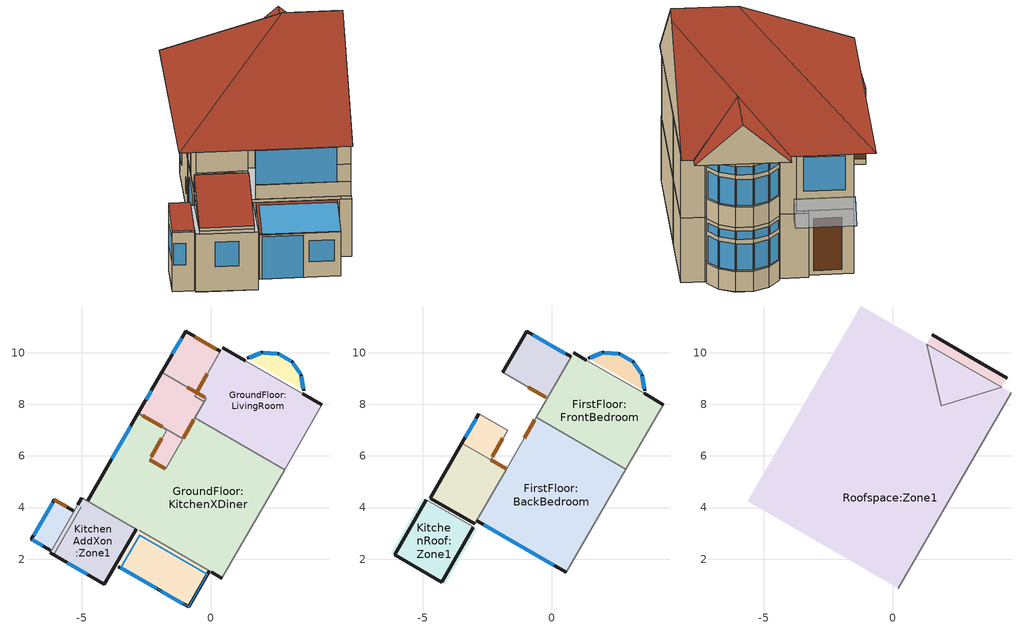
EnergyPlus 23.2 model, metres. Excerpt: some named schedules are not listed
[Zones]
KitchenAddXon:Zone1
 floor ground (IECC-1998 Ground floor Medium weight): -6.22,2.24 -4.99,4.37 -2.89,3.16 -4.12,1.03 z0
 wall outside (IECC-1998 Wall Medium weight): -6.22,2.24 -4.12,1.03 / -4.99,4.37 -5.14,4.11 z0:2.5; -4.12,1.03,0 -3.74,1.69,0 -3.74,1.69,1.91 -4.12,1.03,1.64; -4.12,1.03,1.64 -2.89,3.16,2.5 -4.12,1.03,2.5
 wall to Conservatory:Conservatory (IECC-1998 Semi-exposed wall Medium weight): -3.74,1.69,0 -2.89,3.16,0 -2.89,3.16,2.5 -3.74,1.69,1.91
 wall to GroundFloor:KitchenXDiner (Lightweight 2 x 25mm gypsum plasterboard with 100mm cavity): -2.89,3.16 -4.99,4.37 z0:2.5
 wall to WashingRoom:Zone1 (Lightweight 2 x 25mm gypsum plasterboard with 100mm cavity): -5.14,4.11 -6.22,2.24 z0:2.5
 window (IECC-1998 Glazing - 1001): -5.56,1.87 -4.78,1.41 z1.07:2.13
Conservatory:Conservatory
 floor ground (IECC-1998 Ground floor Medium weight): -3.57,1.71 -2.77,3.09 -0.06,1.53 -0.86,0.15 z0
 wall outside (Painted Wooden window frame): -3.57,1.71 -0.86,0.15 z0:1.91; -3.57,1.71 -0.86,0.15 z1.91:1.95; -0.86,0.15,0 -0.06,1.53,0 -0.06,1.53,2.5 -0.86,0.15,1.95
 wall to GroundFloor:KitchenXDiner (IECC-1998 Semi-exposed wall Medium weight_Rev): 0.04,1.5 -2.76,3.11 z0:2.5
 window (Perfectly Clear - 1003): -3.48,1.66 -2.11,0.87 z0:1.84
 window (IECC-1998 Glazing - 1001): -1.92,0.76 -1.08,0.27 z0.67:1.58
 roof outside (Painted Wooden window frame): -3.57,1.71,1.95 -0.86,0.15,1.95 -0.06,1.53,2.5 -2.77,3.09,2.5
 skylight (IECC-1998 Roof - 1002): -3.48,1.67,1.95 -0.86,0.15,1.95 -0.13,1.41,2.45 -2.75,2.92,2.45
GroundFloor:KitchenXDiner
 floor ground (IECC-1998 Ground floor Medium weight): -4.76,4.27 -2.8,7.66 -1.08,6.67 -3.04,3.27 z0; -3.04,3.27 -0.61,7.48 2.87,5.47 0.44,1.26 z0
 wall outside (IECC-1998 Wall Medium weight): 0.04,1.5 0.44,1.26 / -2.8,7.66 -4.76,4.27 z0:2.5
 wall to GroundFloor:Hall (Lightweight 2 x 25mm gypsum plasterboard with 100mm cavity): -0.61,7.48 -1.08,6.67 -2.8,7.66 z0:2.5
 wall adiabatic (Lightweight 2 x 25mm gypsum plasterboard with 100mm cavity): 0.44,1.26 2.87,5.47 z0:2.5
 wall to GroundFloor:LivingRoom (Lightweight 2 x 25mm gypsum plasterboard with 100mm cavity_Rev): 2.87,5.47 -0.61,7.48 z0:2.5
 window (IECC-1998 Glazing - 1001): -3.09,7.15 -3.83,5.88 z0.91:1.99
 door inside (Wooden door_Rev): -1.88,7.13 -2.62,7.56 z0:2
WashingRoom:Zone1
 floor ground (IECC-1998 Ground floor Medium weight): -6.94,2.78 -6.06,4.31 -5.32,3.88 -6.2,2.35 z0
 wall outside (IECC-1998 Wall Medium weight): -5.32,3.88 -6.06,4.31 z0:2.94; -6.94,2.78 -6.2,2.35 z0:2.57; -6.06,4.31,0 -6.94,2.78,0 -6.94,2.78,2.62 -6.06,4.31,2.94
 wall to KitchenRoof:Zone1 (IECC-1998 Semi-exposed wall Medium weight): -6.08,2.17,2.5 -5,4.04,2.5 -5,4.04,3 -6.08,2.17,2.6
 window (IECC-1998 Glazing - 1001): -6.12,4.19 -6.86,2.92 z1.2:2.12; -6.9,2.76 -6.49,2.52 z1.14:2.08
 door (Wooden door): -5.58,4.03 -6.05,4.3 z0.21:2.43
 roof outside (IECC-1998 Pitched roof Medium weight): -6.94,2.78,2.62 -6.2,2.35,2.62 -5.32,3.88,2.94 -6.06,4.31,2.94
GroundFloor:Hall
 floor ground (IECC-1998 Ground floor Medium weight): -1.97,9.09 -0.97,10.83 0.38,10.05 -0.62,8.32 z0; -2.8,7.66 -1.97,9.09 -0.25,8.1 -1.08,6.67 z0
 floor to GroundFloor:Hall (100mm concrete slab_Reversed_Rev): -1.08,6.67 -1.45,6.89 -0.62,8.32 -0.25,8.1 z2.5; -1.45,6.89 -2.03,7.22 -1.13,8.79 -0.54,8.45 z2.5
 floor to GroundFloor:KitchenXDiner (100mm concrete slab): -2.36,5.86 -1.7,7 -1.09,6.64 -1.75,5.5 z2.5; -2.81,7.64 -2.8,7.66 -1.08,6.67 -1.09,6.64 z2.5
 floor to GroundFloor:LivingRoom (100mm concrete slab): -0.62,8.32 -0.54,8.45 -0.17,8.24 -0.25,8.1 z2.5
 wall outside (IECC-1998 Wall Medium weight): 0.38,10.05 -0.97,10.83 -2.8,7.66 z0:2.5; -1.89,9.23 -2.81,7.64 z2.5:5
 wall to FirstFloor:SmallFrontBedroom (Lightweight 2 x 25mm gypsum plasterboard with 100mm cavity_Rev): -0.17,8.24 -1.89,9.23 z2.5:5
 wall to FirstFloor:Toilet (Lightweight 2 x 25mm gypsum plasterboard with 100mm cavity_Rev): -2.81,7.64 -1.7,7 -2.36,5.86 z2.5:5
 wall to FirstFloor:Bathroom (Lightweight 2 x 25mm gypsum plasterboard with 100mm cavity_Rev): -2.36,5.86 -1.75,5.5 z2.5:5
 wall to FirstFloor:FrontBedroom (Lightweight 2 x 25mm gypsum plasterboard with 100mm cavity_Rev): -0.59,7.5 -0.17,8.24 z2.5:5
 wall to FirstFloor:BackBedroom (Lightweight 2 x 25mm gypsum plasterboard with 100mm cavity_Rev): -1.75,5.5 -0.59,7.5 z2.5:5
 wall to GroundFloor:LivingRoom (Lightweight 2 x 25mm gypsum plasterboard with 100mm cavity_Rev): -0.61,7.48 -0.25,8.1 -0.62,8.32 0.38,10.05 z0:2.5
 window (IECC-1998 Glazing - 1001): -1.13,10.56 -1.48,9.95 z0.86:2; -2.3,8.53 -2.5,8.18 z0.67:1.21
 door inside (Wooden door_Rev): -0.22,8.27 -0.91,8.66 z2.5:4.52; -1.89,6.68 -2.3,5.97 / -1.06,6.69 -0.65,7.4 z2.5:4.5; -2.36,5.85 -1.75,5.5 z2.5:4.43
 door inside (Wooden door): -0.56,8.43 -0.13,9.18 z0:1.98
 door (Wooden door): 0.22,10.14 -0.62,10.62 z0.17:2.19
GroundFloor:LivingRoom
 floor ground (IECC-1998 Ground floor Medium weight): -0.61,7.48 -0.25,8.1 3.23,6.09 2.87,5.47 z0; -0.62,8.32 0.46,10.2 4.31,7.97 3.23,6.09 z0
 wall outside (IECC-1998 Wall Medium weight): 1.34,9.69 0.46,10.2 / 4.31,7.97 3.57,8.4 z0:2.5
 wall adiabatic (Lightweight 2 x 25mm gypsum plasterboard with 100mm cavity): 2.87,5.47 4.31,7.97 z0:2.5
 wall to DownstairsOpaqueBay:WindowBlock (Lightweight 2 x 25mm gypsum plasterboard with 100mm cavity): 3.57,8.4 1.34,9.69 z0.78:2.5; 3.57,8.4 1.34,9.69 z0:0.78
DownstairsOpaqueBay:WindowBlock
 floor ground (IECC-1998 Ground floor Medium weight): 1.42,9.78 1.99,10 2.62,9.96 3.16,9.64 3.51,9.13 3.6,8.52 z0
 wall outside (Lightweight curtain wall (insulated to 1995 regs)): 3.6,8.52 3.51,9.13 3.16,9.64 2.62,9.96 1.99,10 1.42,9.78 z0:0.78
 wall outside (Painted Wooden window frame): 3.6,8.52 3.51,9.13 3.16,9.64 2.62,9.96 1.99,10 1.42,9.78 z0.78:2.5
 window (IECC-1998 Glazing - 1001): 3.59,8.6 3.52,9.09 z0.85:1.86; 3.59,8.6 3.52,9.09 z2.03:2.35; 3.49,9.16 3.18,9.61 / 1.95,9.99 1.49,9.81 z0.84:1.86; 3.49,9.16 3.18,9.61 / 3.12,9.67 2.65,9.94 / 2.58,9.96 2.04,10 / 1.95,9.99 1.49,9.81 z2.03:2.36; 3.12,9.67 2.65,9.94 / 2.58,9.96 2.04,10 z0.84:1.85
KitchenRoof:Zone1
 floor to KitchenAddXon:Zone1 (IECC-1998 Semi-exposed ceiling Medium weight_Rev): -4.12,1.03 -6.22,2.24 -4.99,4.37 -2.89,3.16 z2.5
 wall outside (IECC-1998 Wall Medium weight): -6.08,2.17 -4.26,1.11 z2.5:2.64; -6.08,2.17 -4.26,1.11 z2.64:2.76; -4.86,4.3,2.5 -5,4.04,2.5 -5,4.04,3 -4.86,4.3,3.05; -4.86,4.3,3.05 -6.08,2.17,2.6 -6.08,2.17,2.76 -4.86,4.3,3.83; -4.26,1.11,2.5 -3.03,3.24,2.5 -3.03,3.24,3.83 -4.26,1.11,2.76
 wall to FirstFloor:Bathroom (IECC-1998 Semi-exposed wall Medium weight_Rev): -3.05,3.25 -4.86,4.3 z2.5:3.83
 roof outside (Uninsulated Pitched roof Lightweight): -6.08,2.17,2.76 -4.26,1.11,2.76 -3.03,3.24,3.83 -4.86,4.3,3.83
FirstFloor:Bathroom
 floor to GroundFloor:KitchenXDiner (100mm concrete slab): -4.7,4.37 -3.47,6.5 -1.75,5.5 -2.98,3.37 z2.5
 wall outside (IECC-1998 Wall Medium weight): -4.7,4.37 -2.98,3.37 z3.83:5; -3.47,6.5 -4.7,4.37 z2.5:5
 wall to FirstFloor:Toilet (Lightweight 2 x 25mm gypsum plasterboard with 100mm cavity_Rev): -2.36,5.86 -3.47,6.5 z2.5:5
 wall to FirstFloor:BackBedroom (Lightweight 2 x 25mm gypsum plasterboard with 100mm cavity): -2.98,3.37 -1.75,5.5 z2.5:5
UpstairsOpaqueBay:Zone1
 floor to DownstairsOpaqueBay:WindowBlock (100mm concrete slab_Reversed_Rev): 3.6,8.52 1.42,9.78 1.99,10 2.62,9.96 3.16,9.64 3.51,9.13 z2.5
 wall outside (Lightweight curtain wall (insulated to 1995 regs)): 3.6,8.52 3.51,9.13 3.16,9.64 2.62,9.96 1.99,10 1.42,9.78 z2.5:3.28
 wall outside (Painted Wooden window frame): 3.6,8.52 3.51,9.13 3.16,9.64 2.62,9.96 1.99,10 1.42,9.78 z3.28:5
 wall to FirstFloor:FrontBedroom (Lightweight 2 x 25mm gypsum plasterboard with 100mm cavity_Rev): 1.34,9.71 3.58,8.42 z3.28:5; 1.34,9.71 3.58,8.42 z2.5:3.28
 window (IECC-1998 Glazing - 1001): 3.59,8.6 3.52,9.09 z3.35:4.36; 3.59,8.6 3.52,9.09 z4.53:4.85; 3.49,9.16 3.18,9.61 / 1.95,9.99 1.49,9.81 z3.34:4.36; 3.49,9.16 3.18,9.61 / 3.12,9.67 2.65,9.94 / 2.58,9.96 2.04,10 / 1.95,9.99 1.49,9.81 z4.53:4.86; 3.12,9.67 2.65,9.94 / 2.58,9.96 2.04,10 z3.34:4.35
FirstFloor:SmallFrontBedroom
 floor to GroundFloor:Hall (100mm concrete slab): -1.89,9.23 -0.97,10.83 0.38,10.05 -0.54,8.45 z2.5
 floor to GroundFloor:LivingRoom (100mm concrete slab): -0.54,8.45 0.38,10.05 0.75,9.83 -0.17,8.24 z2.5
 wall outside (IECC-1998 Wall Medium weight): 0.75,9.83 -0.97,10.83 -1.89,9.23 z2.5:5
 wall to FirstFloor:FrontBedroom (Lightweight 2 x 25mm gypsum plasterboard with 100mm cavity): -0.17,8.24 0.75,9.83 z2.5:5
 window (IECC-1998 Glazing - 1001): 0.53,9.96 -0.73,10.68 z3.26:4.58
FirstFloor:Toilet
 floor to GroundFloor:KitchenXDiner (100mm concrete slab): -3.47,6.5 -2.81,7.64 -1.7,7 -2.36,5.86 z2.5
 wall outside (IECC-1998 Wall Medium weight): -2.81,7.64 -3.47,6.5 z2.5:5
 window (IECC-1998 Glazing - 1001): -2.93,7.44 -3.34,6.72 z3.39:4.73
FirstFloor:FrontBedroom
 floor to GroundFloor:LivingRoom (100mm concrete slab): -0.59,7.5 0.85,9.99 4.32,7.99 2.88,5.49 z2.5
 wall outside (IECC-1998 Wall Medium weight): 1.34,9.71 0.85,9.99 / 4.32,7.99 3.58,8.42 z2.5:5
 wall to FirstFloor:BackBedroom (Lightweight 2 x 25mm gypsum plasterboard with 100mm cavity): -0.59,7.5 2.88,5.49 z2.5:5
 wall adiabatic (Lightweight 2 x 25mm gypsum plasterboard with 100mm cavity): 2.88,5.49 4.32,7.99 z2.5:5
FirstFloor:BackBedroom
 floor to GroundFloor:KitchenXDiner (100mm concrete slab): -2.9,3.49 -0.61,7.47 2.87,5.47 0.57,1.49 z2.5
 floor to GroundFloor:LivingRoom (100mm concrete slab): -0.61,7.47 -0.59,7.5 2.88,5.49 2.87,5.47 z2.5
 wall outside (IECC-1998 Wall Medium weight): 0.09,1.77 0.57,1.49 z3.13:3.88; -2.63,3.34 0.57,1.49 z2.5:3.13; -2.9,3.49 -2.66,3.35 z3.88:4.62; -2.9,3.49 0.09,1.77 z4.62:5; 0.09,1.77 0.57,1.49 z3.88:5; -2.63,3.34 0.09,1.77 z3.13:4.62
 wall adiabatic (Lightweight 2 x 25mm gypsum plasterboard with 100mm cavity): 0.57,1.49 2.88,5.49 z2.5:5
 window (IECC-1998 Glazing - 1001): -2.63,3.34 0.09,1.77 z3.13:4.62
FrontRoofGable:Zone1
 floor outside (IECC-1998 External floor Medium weight): 3.18,9.66 4.4,8.96 4.23,8.65 3.63,8.99 z5; 2.63,9.98 2.78,9.97 4.43,9.01 4.4,8.96 z5; 1.99,10.03 2.4,10.19 2.78,9.97 z5; 1.33,10.32 1.54,10.69 2.4,10.19 1.9,9.99 z5
 floor to UpstairsOpaqueBay:Zone1 (100mm concrete slab): 1.9,9.99 1.99,10.03 2.63,9.98 3.18,9.66 3.54,9.14 3.55,9.04 z5
 wall outside (Lightweight curtain wall (insulated to 1995 regs)): 4.43,9.01,5 1.54,10.69,5 2.99,9.85,6.5
 wall to Roofspace:Zone1 (IECC-1998 Semi-exposed wall Medium weight): 1.33,10.32,5 4.23,8.65,5 1.88,7.94,6.5
 roof outside (IECC-1998 Pitched roof Medium weight): 1.54,10.69,5 1.33,10.32,5 1.88,7.94,6.5 2.99,9.85,6.5; 4.23,8.65,5 4.43,9.01,5 2.99,9.85,6.5 1.88,7.94,6.5
Roofspace:Zone1
 floor outside (IECC-1998 External floor Medium weight): -1.08,11.23 -0.87,11.59 1.9,9.99 1.4,9.8 z5; -5.39,4.61 -1.24,11.81 -0.87,11.59 -5.03,4.39 z5; -5.6,4.24 -5.39,4.61 0.43,1.25 0.22,0.88 z5; 3.63,8.51 3.55,9.04 4.58,8.45 4.37,8.08 z5
 floor to FirstFloor:SmallFrontBedroom (IECC-1998 Semi-exposed ceiling Medium weight_Reversed): -2.15,9.38 -1.08,11.23 0.9,10.08 -0.17,8.24 z5
 floor to GroundFloor:Hall (IECC-1998 Semi-exposed ceiling Medium weight_Reversed): -2.36,5.86 -1.7,7 -1.09,6.64 -1.75,5.5 z5; -3.07,7.78 -2.15,9.38 -0.17,8.24 -1.09,6.64 z5
 floor to FirstFloor:Toilet (IECC-1998 Semi-exposed ceiling Medium weight_Reversed): -3.73,6.64 -3.07,7.78 -1.7,7 -2.36,5.86 z5
 floor to FirstFloor:Bathroom (IECC-1998 Semi-exposed ceiling Medium weight_Reversed): -5.03,4.39 -3.73,6.64 -1.75,5.5 -3.05,3.25 z5
 floor to FirstFloor:FrontBedroom (IECC-1998 Semi-exposed ceiling Medium weight_Reversed): -0.59,7.5 0.9,10.08 4.37,8.08 2.88,5.49 z5
 floor to FirstFloor:BackBedroom (IECC-1998 Semi-exposed ceiling Medium weight_Reversed): -3.05,3.25 -0.59,7.5 2.88,5.49 0.43,1.25 z5
 floor to UpstairsOpaqueBay:Zone1 (IECC-1998 Semi-exposed ceiling Medium weight_Reversed): 1.4,9.8 1.9,9.99 3.55,9.04 3.63,8.51 z5
 wall adiabatic (Lightweight 2 x 25mm gypsum plasterboard with 100mm cavity): 0.22,0.88,5 4.58,8.45,5 2.4,4.66,8.67
 roof outside (Uninsulated Pitched roof Lightweight): 4.58,8.45,5 4.23,8.65,5 1.88,7.94,6.5 2.57,4.96,8.38; 1.33,10.32,5 -1.24,11.81,5 0.36,5.84,8.67 2.4,4.66,8.67 2.57,4.96,8.38; -1.24,11.81,5 -5.6,4.24,5 0.36,5.84,8.67; -5.6,4.24,5 0.22,0.88,5 2.4,4.66,8.67 0.36,5.84,8.67
shading: -0.85,11.1 0.98,10.04 z2.37:3.12; 1.34,10.66,2.37 -0.49,11.72,2.37 -0.85,11.1,3.12 0.98,10.04,3.12; 0.98,10.04,2.37 1.34,10.66,2.37 0.98,10.04,3.12; -0.85,11.1 -0.49,11.72 1.34,10.66 0.98,10.04 z2.37; -0.49,11.72,2.37 -0.85,11.1,2.37 -0.85,11.1,3.12
[Site:Location]
Untitled (01-01:31-12)  (01-01:31-12): Latitude {deg}=37.62; Longitude {deg}=-122.4; Time Zone {hr}=-8; Elevation {m}=6
[Site:GroundTemperature:BuildingSurface]
14, 14, 14, 14, 14, 14, 14, 14, 14, 14, 14, 14
[Site:GroundTemperature:Deep]
14, 14, 14, 14, 14, 14, 14, 14, 14, 14, 14, 14
[Site:GroundTemperature:Shallow]
14, 14, 14, 14, 14, 14, 14, 14, 14, 14, 14, 14
[Site:GroundTemperature:FCfactorMethod]
10.86, 10.57, 11.08, 11.88, 13.97, 15.58, 16.67, 17, 16.44, 15.19, 13.51, 11.96
[Site:GroundReflectance]
0.2, 0.2, 0.2, 0.2, 0.2, 0.2, 0.2, 0.2, 0.2, 0.2, 0.2, 0.2
[Site:GroundReflectance:SnowModifier]
1, 1
[SizingPeriod:DesignDay] Day of Month=15; Humidity Condition Type=WetBulb; Barometric Pressure {Pa}=101252.9; Rain Indicator=No; Snow Indicator=No
Name | Month | Day Type | Maximum Dry-Bulb Temperature {C} | Daily Dry-Bulb Temperature Range {deltaC} | Wetbulb or DewPoint at Maximum Dry-Bulb {C} | Wind Speed {m/s} | Wind Direction {deg} | Daylight Saving Time Indicator | Solar Model Indicator | Sky Clearness
Summer Design Day in Untitled (01-01:31-12) Jun | 6 | SummerDesignDay | 28.2 | 8.4 | 17.1 | 0 | 0 | Yes | ASHRAEClearSky | 0.98
Winter Design Day in Untitled (01-01:31-12) | 1 | WinterDesignDay | 3.9 | 0 | 3.9 | 2.2 | 240 | No |  | 0
[Building]
Building: North Axis {deg}=0; Terrain=Suburbs; Loads Convergence Tolerance Value {W}=.04; Temperature Convergence Tolerance Value {deltaC}=.4; Solar Distribution=FullExterior; Maximum Number of Warmup Days=25; Minimum Number of Warmup Days=6
[Material:NoMass] Roughness=Rough; Thermal Absorptance=0.9; Solar Absorptance=0.7; Visible Absorptance=0.7
Name | Thermal Resistance {m2-K/W}
4_RVAL_2; 21_RVAL_2 | .18
9_RVAL_2; 10_RVAL_2; 11_RVAL_2 | .15
[Construction]
IECC-1998 Ground floor Medium weight: Urea Formaldehyde Foam_.0869, Cast Concrete_.1, Floor/Roof Screed_.07, Timber Flooring_.03
IECC-1998 Semi-exposed ceiling Medium weight_Rev: Plasterboard_.013, 4_RVAL_2, Cast Concrete (Lightweight)_.1, MW Glass Wool (rolls)_.1319, Plywood (Heavyweight)_.01
IECC-1998 Wall Medium weight; IECC-1998 Semi-exposed wall Medium weight: Brickwork Outer_.1, XPS Extruded Polystyrene  - CO2 Blowing_.0795, Concrete Block (Medium)_.1, Gypsum Plastering_.013
IECC-1998 Semi-exposed wall Medium weight_Rev: Gypsum Plastering_.013, Concrete Block (Medium)_.1, XPS Extruded Polystyrene  - CO2 Blowing_.0795, Brickwork Outer_.1
Lightweight 2 x 25mm gypsum plasterboard with 100mm cavity: Gypsum Plasterboard_.025, 9_RVAL_2, Gypsum Plasterboard_.025
Lightweight 2 x 25mm gypsum plasterboard with 100mm cavity_Rev: Gypsum Plasterboard_.025, 10_RVAL_2, Gypsum Plasterboard_.025
Uninsulated Pitched roof Lightweight: Clay Tile (roofing)_.025, 11_RVAL_2, Roofing Felt_.005
IECC-1998 Pitched roof Medium weight: Clay Tile (roofing)_.025, MW Stone Wool (rolls)_.1923, Roofing Felt_.005
100mm concrete slab; 100mm concrete slab_Reversed_Rev: Cast Concrete (Dense)_.1
IECC-1998 External floor Medium weight: External Rendering_.025, MW Stone Wool (rolls)_.1025, Timber Flooring_.005
Lightweight curtain wall (insulated to 1995 regs): Lightweight Metallic Cladding_.006, XPS Extruded Polystyrene  - CO2 Blowing_.09, Lightweight Metallic Cladding_.006
IECC-1998 Semi-exposed ceiling Medium weight_Reversed: Plasterboard_.013, 21_RVAL_2, Cast Concrete (Lightweight)_.1, MW Glass Wool (rolls)_.1319, Plywood (Heavyweight)_.01
Wooden door; Wooden door_Rev: Painted Oak_.035
Painted Wooden window frame: Painted Oak_.02
IECC-1998 Glazing - 1001: 2
IECC-1998 Roof - 1002: 38, 1002, 2
Perfectly Clear - 1003: 100
[WindowMaterial:Gas]
1002: Gas Type=Air; Thickness {m}=.013
[WindowMaterial:Glazing] Optical Data Type=SpectralAverage; Thickness {m}=.003; Dirt Correction Factor for Solar and Visible Transmittance=1
Name | Solar Transmittance at Normal Incidence | Front Side Solar Reflectance at Normal Incidence | Back Side Solar Reflectance at Normal Incidence | Visible Transmittance at Normal Incidence | Front Side Visible Reflectance at Normal Incidence | Back Side Visible Reflectance at Normal Incidence | Infrared Transmittance at Normal Incidence | Front Side Infrared Hemispherical Emissivity | Back Side Infrared Hemispherical Emissivity | Conductivity {W/m-K}
2 | .837 | .075 | .075 | .898 | .081 | .081 | 0 | .84 | .84 | .9
38 | .74 | .09 | .1 | .82 | .11 | .12 | 0 | .84 | .2 | .9
100 | .99 | .005 | .005 | .99 | .005 | .005 | .99 | .005 | .005 | 5
[Material] Roughness=Rough; Thermal Absorptance=0.9
Name | Thickness {m} | Conductivity {W/m-K} | Density {kg/m3} | Specific Heat {J/kg-K} | Solar Absorptance | Visible Absorptance
Urea Formaldehyde Foam_.0869 | .0869 | 0.04 | 10 | 1400 | 0.6 | 0.6
Cast Concrete_.1 | .1 | 1.13 | 2000 | 1000 | 0.6 | 0.6
Floor/Roof Screed_.07 | .07 | 0.41 | 1200 | 840 | 0.73 | 0.73
Timber Flooring_.03 | .03 | 0.14 | 650 | 1200 | 0.78 | 0.78
Plywood (Heavyweight)_.01 | .01 | 0.15 | 700 | 1420 | 0.78 | 0.78
MW Glass Wool (rolls)_.1319 | .1319 | 0.04 | 12 | 840 | 0.6 | 0.6
Cast Concrete (Lightweight)_.1 | .1 | 0.38 | 1200 | 1000 | 0.6 | 0.6
Plasterboard_.013 | .013 | 0.25 | 2800 | 896 | 0.5 | 0.5
Brickwork Outer_.1 | .1 | 0.84 | 1700 | 800 | 0.7 | 0.7
XPS Extruded Polystyrene  - CO2 Blowing_.0795 | .0795 | 0.034 | 35 | 1400 | 0.6 | 0.6
Concrete Block (Medium)_.1 | .1 | 0.51 | 1400 | 1000 | 0.6 | 0.6
Gypsum Plastering_.013 | .013 | 0.4 | 1000 | 1000 | 0.5 | 0.5
Gypsum Plasterboard_.025 | .025 | 0.25 | 900 | 1000 | 0.5 | 0.5
Clay Tile (roofing)_.025 | .025 | 1 | 2000 | 800 | 0.7 | 0.7
Roofing Felt_.005 | .005 | 0.19 | 960 | 837 | 0.8 | 0.8
MW Stone Wool (rolls)_.1923 | .1923 | 0.04 | 30 | 840 | 0.6 | 0.6
Cast Concrete (Dense)_.1 | .1 | 1.4 | 2100 | 840 | 0.6 | 0.6
External Rendering_.025 | .025 | 0.5 | 1300 | 1000 | 0.7 | 0.7
MW Stone Wool (rolls)_.1025 | .1025 | 0.04 | 30 | 840 | 0.6 | 0.6
Timber Flooring_.005 | .005 | 0.14 | 650 | 1200 | 0.78 | 0.78
Lightweight Metallic Cladding_.006 | .006 | 0.29 | 1250 | 1000 | 0.4 | 0.4
XPS Extruded Polystyrene  - CO2 Blowing_.09 | .09 | 0.034 | 35 | 1400 | 0.6 | 0.6
Painted Oak_.035 | .035 | 0.19 | 700 | 2390 | 0.5 | 0.5
Painted Oak_.02 | .02 | 0.19 | 700 | 2390 | 0.5 | 0.5
[Zone] Type=1; Multiplier=1; Zone Inside Convection Algorithm=TARP
Name | Volume {m3} | Floor Area {m2} | Part of Total Floor Area
KitchenAddXon:Zone1 | 14.8862 | 5.9545 | Yes
KitchenRoof:Zone1 | 4.1224 | 5.186 | No
FrontRoofGable:Zone1 | 2.5482 | 0 | Yes
Roofspace:Zone1 | 84.2728 | 0 | No
FirstFloor:SmallFrontBedroom | 9.1765 | 3.6706 | Yes
FirstFloor:Toilet | 4.2203 | 1.6881 | Yes
FirstFloor:Bathroom | 12.2587 | 4.9035 | Yes
FirstFloor:FrontBedroom | 28.9136 | 11.5655 | Yes
FirstFloor:BackBedroom | 46.3133 | 18.5253 | Yes
GroundFloor:Hall | 27.5278 | 9.4048 | Yes
GroundFloor:KitchenXDiner | 68.2242 | 27.2897 | Yes
GroundFloor:LivingRoom | 31.359 | 12.5436 | Yes
Conservatory:Conservatory | 11.0968 | 4.9924 | No
DownstairsOpaqueBay:WindowBlock; UpstairsOpaqueBay:Zone1 | 3.3598 | 1.4063 | Yes
WashingRoom:Zone1 | 4.1668 | 1.4975 | Yes
[PEOPLE] Number of People Calculation Method=People/Area; Fraction Radiant=.3; Sensible Heat Fraction=AutoCalculate; Carbon Dioxide Generation Rate {m3/s-W}=3.82e-08; Enable ASHRAE 55 Comfort Warnings=No; Mean Radiant Temperature Calculation Type=ZoneAveraged; Work Efficiency Schedule=Work efficiency; Clothing Insulation Calculation Method=ClothingInsulationSchedule; Air Velocity Schedule=Default Air Velocity for Comfort Calculations
Name | Zone or ZoneList or Space or SpaceList | Number of People Schedule | People per Floor Area {person/m2} | Activity Level Schedule | Clothing Insulation Schedule
People KitchenAddXon:Zone1 | KitchenAddXon:Zone1 | Dwell_DomCommonAreas_Occ | 0.019646 | Activity Schedule 28793 | Clothing Schedule 28793
People FirstFloor:SmallFrontBedroom | FirstFloor:SmallFrontBedroom | Dwell_DomBed_Occ | 0.0229388 | Activity Schedule 28845 | Clothing Schedule 28845
People FirstFloor:Toilet | FirstFloor:Toilet | Dwell_DomToilet_Occ | 0.0243172 | Activity Schedule 28862 | Clothing Schedule 28862
People FirstFloor:Bathroom | FirstFloor:Bathroom | Dwell_DomBath_Occ | 0.0187368 | Activity Schedule 28869 | Clothing Schedule 28869
People FirstFloor:FrontBedroom | FirstFloor:FrontBedroom | Dwell_DomBed_Occ | 0.0229388 | Activity Schedule 28877 | Clothing Schedule 28877
People FirstFloor:BackBedroom | FirstFloor:BackBedroom | Dwell_DomBed_Occ | 0.0229388 | Activity Schedule 28885 | Clothing Schedule 28885
People GroundFloor:Hall | GroundFloor:Hall | Dwell_DomCommonAreas_Occ | 0.019646 | Activity Schedule 28900 | Clothing Schedule 28900
People GroundFloor:KitchenXDiner | GroundFloor:KitchenXDiner | Dwell_DomKitchen_Occ | 0.0237037 | Activity Schedule 28910 | Clothing Schedule 28910
People GroundFloor:LivingRoom | GroundFloor:LivingRoom | Dwell_DomLounge_Occ | 0.0187563 | Activity Schedule 28919 | Clothing Schedule 28919
People DownstairsOpaqueBay:WindowBlock | DownstairsOpaqueBay:WindowBlock | Dwell_DomLounge_Occ | 0.0187563 | Activity Schedule 28967 | Clothing Schedule 28967
People UpstairsOpaqueBay:Zone1 | UpstairsOpaqueBay:Zone1 | Dwell_DomBed_Occ | 0.0229388 | Activity Schedule 29017 | Clothing Schedule 29017
[Lights] Design Level Calculation Method=Watts/Area; Watts per Zone Floor Area {W/m2}=15; Return Air Fraction=0; Fraction Radiant=.42; Fraction Visible=.18; Fraction Replaceable=1
Name | Zone or ZoneList or Space or SpaceList | Schedule
KitchenAddXon:Zone1 General lighting | KitchenAddXon:Zone1 | Dwell_DomCommonAreas_Light
KitchenRoof:Zone1 General lighting | KitchenRoof:Zone1 | 8:00 - 18:00 Mon - Fri
FirstFloor:SmallFrontBedroom General lighting | FirstFloor:SmallFrontBedroom | Dwell_DomBed_Light
FirstFloor:Toilet General lighting | FirstFloor:Toilet | Dwell_DomToilet_Light
FirstFloor:Bathroom General lighting | FirstFloor:Bathroom | Dwell_DomBath_Light
FirstFloor:FrontBedroom General lighting | FirstFloor:FrontBedroom | Dwell_DomBed_Light
FirstFloor:BackBedroom General lighting | FirstFloor:BackBedroom | Dwell_DomBed_Light
GroundFloor:Hall General lighting | GroundFloor:Hall | Dwell_DomCommonAreas_Light
GroundFloor:KitchenXDiner General lighting | GroundFloor:KitchenXDiner | Dwell_DomKitchen_Light
GroundFloor:LivingRoom General lighting | GroundFloor:LivingRoom | Dwell_DomLounge_Light
Conservatory:Conservatory General lighting | Conservatory:Conservatory | 8:00 - 18:00 Mon - Fri
DownstairsOpaqueBay:WindowBlock General lighting | DownstairsOpaqueBay:WindowBlock | Dwell_DomLounge_Light
WashingRoom:Zone1 General lighting | WashingRoom:Zone1 | 8:00 - 18:00 Mon - Fri
UpstairsOpaqueBay:Zone1 General lighting | UpstairsOpaqueBay:Zone1 | Dwell_DomBed_Light
[OtherEquipment] Fuel Type=Electricity; Design Level Calculation Method=Watts/Area; Fraction Latent=0; Fraction Radiant=.2; Fraction Lost=0; Carbon Dioxide Generation Rate {m3/s-W}=0
Name | Zone or ZoneList or Space or SpaceList | Schedule | Power per Zone Floor Area {W/m2}
KitchenAddXon:Zone1 Equipment gain | KitchenAddXon:Zone1 | Dwell_DomCommonAreas_Equip | 2.16
FirstFloor:SmallFrontBedroom Equipment gain | FirstFloor:SmallFrontBedroom | Dwell_DomBed_Equip | 3.58
FirstFloor:Toilet Equipment gain | FirstFloor:Toilet | Dwell_DomToilet_Equip | 1.61
FirstFloor:Bathroom Equipment gain | FirstFloor:Bathroom | Dwell_DomBath_Equip | 1.67
FirstFloor:FrontBedroom Equipment gain | FirstFloor:FrontBedroom | Dwell_DomBed_Equip | 3.58
FirstFloor:BackBedroom Equipment gain | FirstFloor:BackBedroom | Dwell_DomBed_Equip | 3.58
GroundFloor:Hall Equipment gain | GroundFloor:Hall | Dwell_DomCommonAreas_Equip | 2.16
GroundFloor:KitchenXDiner Equipment gain | GroundFloor:KitchenXDiner | Dwell_DomKitchen_Equip | 30.28
GroundFloor:LivingRoom Equipment gain | GroundFloor:LivingRoom | Dwell_DomLounge_Equip | 3.9
DownstairsOpaqueBay:WindowBlock Equipment gain | DownstairsOpaqueBay:WindowBlock | Dwell_DomLounge_Equip | 3.9
UpstairsOpaqueBay:Zone1 Equipment gain | UpstairsOpaqueBay:Zone1 | Dwell_DomBed_Equip | 3.58
[ZoneInfiltration:DesignFlowRate] Schedule=On 24/7; Design Flow Rate Calculation Method=Flow/zone; Constant Term Coefficient=1; Temperature Term Coefficient=0; Velocity Term Coefficient=0; Velocity Squared Term Coefficient=0
Name | Zone or ZoneList or Space or SpaceList | Design Flow Rate {m3/s}
KitchenAddXon:Zone1 Infiltration | KitchenAddXon:Zone1 | .002895
KitchenRoof:Zone1 Infiltration | KitchenRoof:Zone1 | .000802
FrontRoofGable:Zone1 Infiltration | FrontRoofGable:Zone1 | .000495
Roofspace:Zone1 Infiltration | Roofspace:Zone1 | .023409
FirstFloor:SmallFrontBedroom Infiltration | FirstFloor:SmallFrontBedroom | .001784
FirstFloor:Toilet Infiltration | FirstFloor:Toilet | .000821
FirstFloor:Bathroom Infiltration | FirstFloor:Bathroom | .002384
FirstFloor:FrontBedroom Infiltration | FirstFloor:FrontBedroom | .005622
FirstFloor:BackBedroom Infiltration | FirstFloor:BackBedroom | .009005
GroundFloor:Hall Infiltration | GroundFloor:Hall | .005353
GroundFloor:KitchenXDiner Infiltration | GroundFloor:KitchenXDiner | .013266
GroundFloor:LivingRoom Infiltration | GroundFloor:LivingRoom | .006098
Conservatory:Conservatory Infiltration | Conservatory:Conservatory | .002158
DownstairsOpaqueBay:WindowBlock Infiltration | DownstairsOpaqueBay:WindowBlock | .000653
WashingRoom:Zone1 Infiltration | WashingRoom:Zone1 | .00081
UpstairsOpaqueBay:Zone1 Infiltration | UpstairsOpaqueBay:Zone1 | .000653
[ZoneVentilation:DesignFlowRate] Design Flow Rate Calculation Method=Flow/zone; Ventilation Type=NATURAL; Fan Pressure Rise {Pa}=0; Fan Total Efficiency=1; Constant Term Coefficient=1; Temperature Term Coefficient=0; Velocity Term Coefficient=0; Velocity Squared Term Coefficient=0; Minimum Indoor Temperature {C}=24; Maximum Indoor Temperature {C}=100; Delta Temperature {deltaC}=-50; Minimum Outdoor Temperature {C}=-100; Maximum Outdoor Temperature {C}=100; Maximum Wind Speed {m/s}=40
Name | Zone or ZoneList or Space or SpaceList | Schedule | Design Flow Rate {m3/s}
KitchenAddXon:Zone1 Nat Vent | KitchenAddXon:Zone1 | Dwell_DomCommonAreas_Occ | .049621
FrontRoofGable:Zone1 Nat Vent | FrontRoofGable:Zone1 | Dwell_DomCommonAreas_Occ | .008494
FirstFloor:SmallFrontBedroom Nat Vent | FirstFloor:SmallFrontBedroom | Dwell_DomBed_Occ | .030588
FirstFloor:Toilet Nat Vent | FirstFloor:Toilet | Dwell_DomToilet_Occ | .014068
FirstFloor:Bathroom Nat Vent | FirstFloor:Bathroom | Dwell_DomBath_Occ | .040862
FirstFloor:FrontBedroom Nat Vent | FirstFloor:FrontBedroom | Dwell_DomBed_Occ | .096379
FirstFloor:BackBedroom Nat Vent | FirstFloor:BackBedroom | Dwell_DomBed_Occ | .154378
GroundFloor:Hall Nat Vent | GroundFloor:Hall | Dwell_DomCommonAreas_Occ | .091759
GroundFloor:KitchenXDiner Nat Vent | GroundFloor:KitchenXDiner | Dwell_DomKitchen_Occ | .227414
GroundFloor:LivingRoom Nat Vent | GroundFloor:LivingRoom | Dwell_DomLounge_Occ | .10453
Conservatory:Conservatory Nat Vent | Conservatory:Conservatory | Dwell_DomCommonAreas_Occ | .036989
DownstairsOpaqueBay:WindowBlock Nat Vent | DownstairsOpaqueBay:WindowBlock | Dwell_DomLounge_Occ | .011199
UpstairsOpaqueBay:Zone1 Nat Vent | UpstairsOpaqueBay:Zone1 | Dwell_DomBed_Occ | .011199
[WaterUse:Equipment]
Name | Peak Flow Rate {m3/s} | Flow Rate Fraction Schedule | Target Temperature Schedule | Hot Water Supply Temperature Schedule | Cold Water Supply Temperature Schedule | Zone
DHW FirstFloor:SmallFrontBedroom | 6.17593e-08 | Dwell_DomBed_Occ | DHW Supply Temperature FirstFloor:SmallFrontBedroom | DHW Supply Temperature FirstFloor:SmallFrontBedroom | DHW Mains Temperature FirstFloor:SmallFrontBedroom | FirstFloor:SmallFrontBedroom
DHW FirstFloor:Toilet | 4.29103e-07 | Dwell_DomToilet_Occ | DHW Supply Temperature FirstFloor:Toilet | DHW Supply Temperature FirstFloor:Toilet | DHW Mains Temperature FirstFloor:Toilet | FirstFloor:Toilet
DHW FirstFloor:Bathroom | 3.76365e-07 | Dwell_DomBath_Occ | DHW Supply Temperature FirstFloor:Bathroom | DHW Supply Temperature FirstFloor:Bathroom | DHW Mains Temperature FirstFloor:Bathroom | FirstFloor:Bathroom
DHW FirstFloor:FrontBedroom | 1.94594e-07 | Dwell_DomBed_Occ | DHW Supply Temperature FirstFloor:FrontBedroom | DHW Supply Temperature FirstFloor:FrontBedroom | DHW Mains Temperature FirstFloor:FrontBedroom | FirstFloor:FrontBedroom
DHW FirstFloor:BackBedroom | 3.11696e-07 | Dwell_DomBed_Occ | DHW Supply Temperature FirstFloor:BackBedroom | DHW Supply Temperature FirstFloor:BackBedroom | DHW Mains Temperature FirstFloor:BackBedroom | FirstFloor:BackBedroom
DHW GroundFloor:KitchenXDiner | 2.0946e-06 | Dwell_DomKitchen_Occ | DHW Supply Temperature GroundFloor:KitchenXDiner | DHW Supply Temperature GroundFloor:KitchenXDiner | DHW Mains Temperature GroundFloor:KitchenXDiner | GroundFloor:KitchenXDiner
DHW GroundFloor:LivingRoom | 4.42715e-07 | Dwell_DomLounge_Occ | DHW Supply Temperature GroundFloor:LivingRoom | DHW Supply Temperature GroundFloor:LivingRoom | DHW Mains Temperature GroundFloor:LivingRoom | GroundFloor:LivingRoom
DHW DownstairsOpaqueBay:WindowBlock | 4.96341e-08 | Dwell_DomLounge_Occ | DHW Supply Temperature DownstairsOpaqueBay:WindowBlock | DHW Supply Temperature DownstairsOpaqueBay:WindowBlock | DHW Mains Temperature DownstairsOpaqueBay:WindowBlock | DownstairsOpaqueBay:WindowBlock
DHW UpstairsOpaqueBay:Zone1 | 2.36616e-08 | Dwell_DomBed_Occ | DHW Supply Temperature UpstairsOpaqueBay:Zone1 | DHW Supply Temperature UpstairsOpaqueBay:Zone1 | DHW Mains Temperature UpstairsOpaqueBay:Zone1 | UpstairsOpaqueBay:Zone1
[ZoneMixing] Schedule=Dwell_DomCommonAreas_Occ; Delta Temperature {deltaC}=0
Name | Zone or Space | Design Flow Rate Calculation Method | Design Flow Rate {m3/s} | Source Zone or Space
FirstFloor:SmallFrontBedroom_1 | FirstFloor:SmallFrontBedroom | Flow/Zone | 0.0636937 | GroundFloor:Hall
FirstFloor:SmallFrontBedroom_2 | GroundFloor:Hall | Flow/zone | 0.0636937 | FirstFloor:SmallFrontBedroom
FirstFloor:Toilet_3 | FirstFloor:Toilet | Flow/Zone | 0.0655394 | GroundFloor:Hall
FirstFloor:Toilet_4 | GroundFloor:Hall | Flow/zone | 0.0655394 | FirstFloor:Toilet
FirstFloor:Bathroom_5 | FirstFloor:Bathroom | Flow/Zone | 0.0543537 | GroundFloor:Hall
FirstFloor:Bathroom_6 | GroundFloor:Hall | Flow/zone | 0.0543537 | FirstFloor:Bathroom
FirstFloor:BackBedroom_7 | FirstFloor:BackBedroom | Flow/Zone | 0.0658553 | GroundFloor:Hall
FirstFloor:BackBedroom_8 | GroundFloor:Hall | Flow/zone | 0.0658553 | FirstFloor:BackBedroom
GroundFloor:Hall_9 | GroundFloor:Hall | Flow/Zone | 0.0687063 | GroundFloor:KitchenXDiner
GroundFloor:Hall_10 | GroundFloor:KitchenXDiner | Flow/zone | 0.0687063 | GroundFloor:Hall
GroundFloor:Hall_11 | GroundFloor:Hall | Flow/Zone | 0.0687108 | GroundFloor:LivingRoom
GroundFloor:Hall_12 | GroundFloor:LivingRoom | Flow/zone | 0.0687108 | GroundFloor:Hall
[Sizing:Zone] Zone Cooling Design Supply Air Temperature Input Method=SupplyAirTemperature; Zone Cooling Design Supply Air Temperature {C}=14; Zone Cooling Design Supply Air Temperature Difference {deltaC}=0; Zone Heating Design Supply Air Temperature Input Method=SupplyAirTemperature; Zone Heating Design Supply Air Temperature {C}=35; Zone Heating Design Supply Air Temperature Difference {deltaC}=0; Zone Cooling Design Supply Air Humidity Ratio {kgWater/kgDryAir}=0.009; Zone Heating Design Supply Air Humidity Ratio {kgWater/kgDryAir}=0.01; Zone Heating Sizing Factor=1.8; Zone Cooling Sizing Factor=1.3; Cooling Design Air Flow Method=DesignDay; Cooling Minimum Air Flow Fraction=0; Heating Design Air Flow Method=DesignDay; Zone Load Sizing Method=Sensible Load Only No Latent Load; Zone Latent Cooling Design Supply Air Humidity Ratio Input Method=HumidityRatioDifference; Zone Cooling Design Supply Air Humidity Ratio Difference {kgWater/kgDryAir}=0.005; Zone Latent Heating Design Supply Air Humidity Ratio Input Method=HumidityRatioDifference; Zone Humidification Design Supply Air Humidity Ratio Difference {kgWater/kgDryAir}=0.005
Name | Design Specification Zone Air Distribution Object
KitchenAddXon:Zone1 | KitchenAddXon:Zone1
FrontRoofGable:Zone1 | FrontRoofGable:Zone1
FirstFloor:SmallFrontBedroom | FirstFloor:SmallFrontBedroom
FirstFloor:Toilet | FirstFloor:Toilet
FirstFloor:Bathroom | FirstFloor:Bathroom
FirstFloor:FrontBedroom | FirstFloor:FrontBedroom
FirstFloor:BackBedroom | FirstFloor:BackBedroom
GroundFloor:Hall | GroundFloor:Hall
GroundFloor:KitchenXDiner | GroundFloor:KitchenXDiner
GroundFloor:LivingRoom | GroundFloor:LivingRoom
DownstairsOpaqueBay:WindowBlock | DownstairsOpaqueBay:WindowBlock
WashingRoom:Zone1 | WashingRoom:Zone1
UpstairsOpaqueBay:Zone1 | UpstairsOpaqueBay:Zone1
[DesignSpecification:ZoneAirDistribution] Zone Air Distribution Effectiveness in Cooling Mode=1; Zone Air Distribution Effectiveness in Heating Mode=1
KitchenAddXon:Zone1; FrontRoofGable:Zone1; FirstFloor:SmallFrontBedroom; FirstFloor:Toilet; FirstFloor:Bathroom; FirstFloor:FrontBedroom; FirstFloor:BackBedroom; GroundFloor:Hall; GroundFloor:KitchenXDiner; GroundFloor:LivingRoom; DownstairsOpaqueBay:WindowBlock; WashingRoom:Zone1; UpstairsOpaqueBay:Zone1
[ZoneControl:Thermostat] Control Type Schedule=Zone Control Type Sched
Name | Zone or ZoneList | Control 1
KitchenAddXon:Zone1 Thermostat | KitchenAddXon:Zone1 | Dual Setpoint - Zone KitchenAddXon:Zone1
FrontRoofGable:Zone1 Thermostat | FrontRoofGable:Zone1 | Dual Setpoint - Zone FrontRoofGable:Zone1
FirstFloor:SmallFrontBedroom Thermostat | FirstFloor:SmallFrontBedroom | Dual Setpoint - Zone FirstFloor:SmallFrontBedroom
FirstFloor:Toilet Thermostat | FirstFloor:Toilet | Dual Setpoint - Zone FirstFloor:Toilet
FirstFloor:Bathroom Thermostat | FirstFloor:Bathroom | Dual Setpoint - Zone FirstFloor:Bathroom
FirstFloor:FrontBedroom Thermostat | FirstFloor:FrontBedroom | Dual Setpoint - Zone FirstFloor:FrontBedroom
FirstFloor:BackBedroom Thermostat | FirstFloor:BackBedroom | Dual Setpoint - Zone FirstFloor:BackBedroom
GroundFloor:Hall Thermostat | GroundFloor:Hall | Dual Setpoint - Zone GroundFloor:Hall
GroundFloor:KitchenXDiner Thermostat | GroundFloor:KitchenXDiner | Dual Setpoint - Zone GroundFloor:KitchenXDiner
GroundFloor:LivingRoom Thermostat | GroundFloor:LivingRoom | Dual Setpoint - Zone GroundFloor:LivingRoom
DownstairsOpaqueBay:WindowBlock Thermostat | DownstairsOpaqueBay:WindowBlock | Dual Setpoint - Zone DownstairsOpaqueBay:WindowBlock
WashingRoom:Zone1 Thermostat | WashingRoom:Zone1 | Dual Setpoint - Zone WashingRoom:Zone1
UpstairsOpaqueBay:Zone1 Thermostat | UpstairsOpaqueBay:Zone1 | Dual Setpoint - Zone UpstairsOpaqueBay:Zone1
[ThermostatSetpoint:DualSetpoint]
Name | Heating Setpoint Temperature Schedule | Cooling Setpoint Temperature Schedule
Dual Setpoint - Zone KitchenAddXon:Zone1 | KitchenAddXon:Zone1 Heating Setpoint Schedule | KitchenAddXon:Zone1 Cooling SP Sch
Dual Setpoint - Zone FrontRoofGable:Zone1 | FrontRoofGable:Zone1 Heating Setpoint Schedule | FrontRoofGable:Zone1 Cooling SP Sch
Dual Setpoint - Zone FirstFloor:SmallFrontBedroom | FirstFloor:SmallFrontBedroom Heating Setpoint Schedule | FirstFloor:SmallFrontBedroom Cooling SP Sch
Dual Setpoint - Zone FirstFloor:Toilet | FirstFloor:Toilet Heating Setpoint Schedule | FirstFloor:Toilet Cooling SP Sch
Dual Setpoint - Zone FirstFloor:Bathroom | FirstFloor:Bathroom Heating Setpoint Schedule | FirstFloor:Bathroom Cooling SP Sch
Dual Setpoint - Zone FirstFloor:FrontBedroom | FirstFloor:FrontBedroom Heating Setpoint Schedule | FirstFloor:FrontBedroom Cooling SP Sch
Dual Setpoint - Zone FirstFloor:BackBedroom | FirstFloor:BackBedroom Heating Setpoint Schedule | FirstFloor:BackBedroom Cooling SP Sch
Dual Setpoint - Zone GroundFloor:Hall | GroundFloor:Hall Heating Setpoint Schedule | GroundFloor:Hall Cooling SP Sch
Dual Setpoint - Zone GroundFloor:KitchenXDiner | GroundFloor:KitchenXDiner Heating Setpoint Schedule | GroundFloor:KitchenXDiner Cooling SP Sch
Dual Setpoint - Zone GroundFloor:LivingRoom | GroundFloor:LivingRoom Heating Setpoint Schedule | GroundFloor:LivingRoom Cooling SP Sch
Dual Setpoint - Zone DownstairsOpaqueBay:WindowBlock | DownstairsOpaqueBay:WindowBlock Heating Setpoint Schedule | DownstairsOpaqueBay:WindowBlock Cooling SP Sch
Dual Setpoint - Zone WashingRoom:Zone1 | WashingRoom:Zone1 Heating Setpoint Schedule | WashingRoom:Zone1 Cooling SP Sch
Dual Setpoint - Zone UpstairsOpaqueBay:Zone1 | UpstairsOpaqueBay:Zone1 Heating Setpoint Schedule | UpstairsOpaqueBay:Zone1 Cooling SP Sch
[Zone equipment]
KitchenAddXon:Zone1: KitchenAddXon:Zone1 Ideal Loads Air
FrontRoofGable:Zone1: FrontRoofGable:Zone1 Ideal Loads Air
FirstFloor:SmallFrontBedroom: FirstFloor:SmallFrontBedroom Ideal Loads Air
FirstFloor:Toilet: FirstFloor:Toilet Ideal Loads Air
FirstFloor:Bathroom: FirstFloor:Bathroom Ideal Loads Air
FirstFloor:FrontBedroom: FirstFloor:FrontBedroom Ideal Loads Air
FirstFloor:BackBedroom: FirstFloor:BackBedroom Ideal Loads Air
GroundFloor:Hall: GroundFloor:Hall Ideal Loads Air
GroundFloor:KitchenXDiner: GroundFloor:KitchenXDiner Ideal Loads Air
GroundFloor:LivingRoom: GroundFloor:LivingRoom Ideal Loads Air
DownstairsOpaqueBay:WindowBlock: DownstairsOpaqueBay:WindowBlock Ideal Loads Air
WashingRoom:Zone1: WashingRoom:Zone1 Ideal Loads Air
UpstairsOpaqueBay:Zone1: UpstairsOpaqueBay:Zone1 Ideal Loads Air
[EnergyManagementSystem:Actuator] Actuated Component Unique=FIRSTFLOOR:FRONTBEDROOM; Actuated Component Type=Zone Temperature Control
Name | Actuated Component Control Type
Cooling_Setpoint_FIRSTFLOOR_FRONTBEDROOM | Cooling Setpoint
Heating_Setpoint_FIRSTFLOOR_FRONTBEDROOM | Heating Setpoint
[Schedule:Compact]
Work efficiency: Through: 12/31, For: AllDays, Until: 24:00, 0
On 24/7: Through: 12/31, For: AllDays, Until: 24:00, 1
8:00 - 18:00 Mon - Fri: Through: 31 Dec, For: Weekdays SummerDesignDay WinterDesignDay, Until: 08:00, 0, Until: 18:00, 1, Until: 24:00, 0, For: Weekends, Until: 24:00, 0, For: AllOtherDays, Until: 24:00, 0
Dwell_DomToilet_Occ: Through: 31 Dec, For: Weekdays SummerDesignDay, Until: 06:00, 0, Until: 07:00, 0.25, Until: 09:00, 1, Until: 10:00, 0.25, Until: 18:00, 0, Until: 19:00, 0.5, Until: 21:00, 1, Until: 22:00, 0.3, Until: 24:00, 0, For: Weekends, Until: 06:00, 0, Until: 07:00, 0.25, Until: 09:00, 1, Until: 10:00, 0.25, Until: 18:00, 0, Until: 19:00, 0.5, Until: 21:00, 1, Until: 22:00, 0.3, Until: 24:00, 0, For: Holidays, Until: 06:00, 0, Until: 07:00, 0.25, Until: 09:00, 1, Until: 10:00, 0.25, Until: 18:00, 0, Until: 19:00, 0.5, Until: 21:00, 1, Until: 22:00, 0.3, Until: 24:00, 0, For: WinterDesignDay AllOtherDays, Until: 24:00, 0
Dwell_DomToilet_Light: Through: 31 Dec, For: Weekdays SummerDesignDay, Until: 06:00, 0, Until: 10:00, 1, Until: 18:00, 0, Until: 22:00, 1, Until: 24:00, 0, For: Weekends, Until: 06:00, 0, Until: 10:00, 1, Until: 18:00, 0, Until: 22:00, 1, Until: 24:00, 0, For: Holidays, Until: 06:00, 0, Until: 10:00, 1, Until: 18:00, 0, Until: 22:00, 1, Until: 24:00, 0, For: WinterDesignDay AllOtherDays, Until: 24:00, 0
Dwell_DomToilet_Equip: Through: 31 Dec, For: Weekdays SummerDesignDay, Until: 07:00, 0.06196, Until: 08:00, 0.53098, Until: 09:00, 1, Until: 10:00, 0.53098, Until: 17:00, 0.06196, Until: 18:00, 0.29647, Until: 19:00, 0.53098, Until: 20:00, 0.76549, Until: 22:00, 1, Until: 23:00, 0.76549, Until: 24:00, 0.29647, For: Weekends, Until: 07:00, 0.06196, Until: 08:00, 0.53098, Until: 09:00, 1, Until: 10:00, 0.53098, Until: 17:00, 0.06196, Until: 18:00, 0.29647, Until: 19:00, 0.53098, Until: 20:00, 0.76549, Until: 22:00, 1, Until: 23:00, 0.76549, Until: 24:00, 0.29647, For: Holidays, Until: 07:00, 0.06196, Until: 08:00, 0.53098, Until: 09:00, 1, Until: 10:00, 0.53098, Until: 17:00, 0.06196, Until: 18:00, 0.29647, Until: 19:00, 0.53098, Until: 20:00, 0.76549, Until: 22:00, 1, Until: 23:00, 0.76549, Until: 24:00, 0.29647, For: WinterDesignDay AllOtherDays, Until: 24:00, 0
Dwell_DomBed_Occ: Through: 31 Dec, For: Weekdays SummerDesignDay, Until: 07:00, 1, Until: 08:00, 0.5, Until: 09:00, 0.25, Until: 22:00, 0, Until: 23:00, 0.25, Until: 24:00, 0.75, For: Weekends, Until: 07:00, 1, Until: 08:00, 0.5, Until: 09:00, 0.25, Until: 22:00, 0, Until: 23:00, 0.25, Until: 24:00, 0.75, For: Holidays, Until: 07:00, 1, Until: 08:00, 0.5, Until: 09:00, 0.25, Until: 22:00, 0, Until: 23:00, 0.25, Until: 24:00, 0.75, For: WinterDesignDay AllOtherDays, Until: 24:00, 0
Dwell_DomBed_Light; Dwell_DomBath_Occ; Dwell_DomKitchen_Occ: Through: 31 Dec, For: Weekdays SummerDesignDay, Until: 07:00, 0, Until: 10:00, 1, Until: 19:00, 0, Until: 23:00, 0.2, Until: 24:00, 0, For: Weekends, Until: 07:00, 0, Until: 10:00, 1, Until: 19:00, 0, Until: 23:00, 0.2, Until: 24:00, 0, For: Holidays, Until: 07:00, 0, Until: 10:00, 1, Until: 19:00, 0, Until: 23:00, 0.2, Until: 24:00, 0, For: WinterDesignDay AllOtherDays, Until: 24:00, 0
Dwell_DomBed_Equip: Through: 31 Dec, For: Weekdays SummerDesignDay, Until: 07:00, 0.06993, Until: 08:00, 0.53497, Until: 09:00, 1, Until: 10:00, 0.53497, Until: 17:00, 0.06993, Until: 18:00, 0.30245, Until: 19:00, 0.53497, Until: 20:00, 0.76748, Until: 22:00, 1, Until: 23:00, 0.76748, Until: 24:00, 0.30245, For: Weekends, Until: 07:00, 0.06993, Until: 08:00, 0.53497, Until: 09:00, 1, Until: 10:00, 0.53497, Until: 17:00, 0.06993, Until: 18:00, 0.30245, Until: 19:00, 0.53497, Until: 20:00, 0.76748, Until: 22:00, 1, Until: 23:00, 0.76748, Until: 24:00, 0.30245, For: Holidays, Until: 07:00, 0.06993, Until: 08:00, 0.53497, Until: 09:00, 1, Until: 10:00, 0.53497, Until: 17:00, 0.06993, Until: 18:00, 0.30245, Until: 19:00, 0.53497, Until: 20:00, 0.76748, Until: 22:00, 1, Until: 23:00, 0.76748, Until: 24:00, 0.30245, For: WinterDesignDay AllOtherDays, Until: 24:00, 0
Dwell_DomBath_Light; Dwell_DomKitchen_Light: Through: 31 Dec, For: Weekdays SummerDesignDay, Until: 07:00, 0, Until: 10:00, 1, Until: 19:00, 0, Until: 23:00, 1, Until: 24:00, 0, For: Weekends, Until: 07:00, 0, Until: 10:00, 1, Until: 19:00, 0, Until: 23:00, 1, Until: 24:00, 0, For: Holidays, Until: 07:00, 0, Until: 10:00, 1, Until: 19:00, 0, Until: 23:00, 1, Until: 24:00, 0, For: WinterDesignDay AllOtherDays, Until: 24:00, 0
Dwell_DomBath_Equip: Through: 31 Dec, For: Weekdays SummerDesignDay, Until: 06:00, 0.05997, Until: 07:00, 0.29498, Until: 09:00, 1, Until: 10:00, 0.29498, Until: 18:00, 0.05997, Until: 19:00, 0.52999, Until: 21:00, 1, Until: 22:00, 0.34198, Until: 24:00, 0.05997, For: Weekends, Until: 24:00, 0.05997, For: Holidays, Until: 24:00, 0.05997, For: WinterDesignDay AllOtherDays, Until: 24:00, 0
Dwell_DomKitchen_Equip: Through: 31 Dec, For: Weekdays SummerDesignDay, Until: 07:00, 0.06605, Until: 10:00, 1, Until: 19:00, 0.06605, Until: 23:00, 0.25284, Until: 24:00, 0.06605, For: Weekends, Until: 07:00, 0.06605, Until: 10:00, 1, Until: 19:00, 0.06605, Until: 23:00, 0.25284, Until: 24:00, 0.06605, For: Holidays, Until: 07:00, 0.06605, Until: 10:00, 1, Until: 19:00, 0.06605, Until: 23:00, 0.25284, Until: 24:00, 0.06605, For: WinterDesignDay AllOtherDays, Until: 24:00, 0
Dwell_DomLounge_Occ: Through: 31 Dec, For: Weekdays SummerDesignDay, Until: 16:00, 0, Until: 18:00, 0.5, Until: 22:00, 1, Until: 23:00, 0.66667, Until: 24:00, 0, For: Weekends, Until: 16:00, 0, Until: 18:00, 0.5, Until: 22:00, 1, Until: 23:00, 0.66667, Until: 24:00, 0, For: Holidays, Until: 16:00, 0, Until: 18:00, 0.5, Until: 22:00, 1, Until: 23:00, 0.66667, Until: 24:00, 0, For: WinterDesignDay AllOtherDays, Until: 24:00, 0
Dwell_DomLounge_Light: Through: 31 Dec, For: Weekdays SummerDesignDay, Until: 16:00, 0, Until: 23:00, 1, Until: 24:00, 0, For: Weekends, Until: 16:00, 0, Until: 23:00, 1, Until: 24:00, 0, For: Holidays, Until: 16:00, 0, Until: 23:00, 1, Until: 24:00, 0, For: WinterDesignDay AllOtherDays, Until: 24:00, 0
Dwell_DomLounge_Equip: Through: 31 Dec, For: Weekdays SummerDesignDay, Until: 16:00, 0.06413, Until: 18:00, 0.53206, Until: 22:00, 1, Until: 23:00, 0.68804, Until: 24:00, 0.06413, For: Weekends, Until: 07:00, 0.06413, Until: 23:00, 1, Until: 24:00, 0.34489, For: Holidays, Until: 07:00, 0.06413, Until: 23:00, 1, Until: 24:00, 0.34489, For: WinterDesignDay AllOtherDays, Until: 24:00, 0
Dwell_DomCommonAreas_Occ: Through: 31 Dec, For: Weekdays SummerDesignDay, Until: 07:00, 0, Until: 08:00, 0.5, Until: 09:00, 1, Until: 10:00, 0.5, Until: 17:00, 0, Until: 18:00, 0.25, Until: 19:00, 0.5, Until: 20:00, 0.75, Until: 22:00, 1, Until: 23:00, 0.75, Until: 24:00, 0.25, For: Weekends, Until: 09:00, 0, Until: 21:00, 1, Until: 24:00, 0, For: Holidays, Until: 09:00, 0, Until: 21:00, 1, Until: 24:00, 0, For: WinterDesignDay AllOtherDays, Until: 24:00, 0
Dwell_DomCommonAreas_Light: Through: 31 Dec, For: Weekdays SummerDesignDay, Until: 07:00, 0, Until: 10:00, 1, Until: 17:00, 0, Until: 24:00, 1, For: Weekends, Until: 09:00, 0, Until: 21:00, 1, Until: 24:00, 0, For: Holidays, Until: 09:00, 0, Until: 21:00, 1, Until: 24:00, 0, For: WinterDesignDay AllOtherDays, Until: 24:00, 0
Dwell_DomCommonAreas_Equip: Through: 31 Dec, For: Weekdays SummerDesignDay, Until: 07:00, 0.0463, Until: 23:00, 1, Until: 24:00, 0.33241, For: Weekends, Until: 07:00, 0.0463, Until: 23:00, 1, Until: 24:00, 0.33241, For: Holidays, Until: 07:00, 0.0463, Until: 23:00, 1, Until: 24:00, 0.33241, For: WinterDesignDay AllOtherDays, Until: 24:00, 0
Default Air Velocity for Comfort Calculations: Through: 12/31, For: AllDays, Until: 24:00, 0.137
Activity Schedule 28793; Activity Schedule 28900: Through: 12/31, For: AllDays, Until: 24:00, 162
Clothing Schedule 28793; Clothing Schedule 28845; Clothing Schedule 28862; Clothing Schedule 28869; Clothing Schedule 28877; Clothing Schedule 28885; Clothing Schedule 28900; Clothing Schedule 28910; Clothing Schedule 28919; Clothing Schedule 28967; Clothing Schedule 29017: Through: 4/1, For: AllDays, Until: 24:00, 1, Through: 9/30, For: AllDays, Until: 24:00, .5, Through: 12/31, For: AllDays, Until: 24:00, 1
Activity Schedule 28845; Activity Schedule 28877; Activity Schedule 28885; Activity Schedule 29017: Through: 12/31, For: AllDays, Until: 24:00, 81
DHW Supply Temperature FirstFloor:SmallFrontBedroom; DHW Supply Temperature FirstFloor:Toilet; DHW Supply Temperature FirstFloor:Bathroom; DHW Supply Temperature FirstFloor:FrontBedroom; DHW Supply Temperature FirstFloor:BackBedroom; DHW Supply Temperature GroundFloor:KitchenXDiner; DHW Supply Temperature GroundFloor:LivingRoom; DHW Supply Temperature DownstairsOpaqueBay:WindowBlock; DHW Supply Temperature UpstairsOpaqueBay:Zone1: Through: 12/31, For: AllDays, Until: 24:00, 80
DHW Mains Temperature FirstFloor:SmallFrontBedroom; DHW Mains Temperature FirstFloor:Toilet; DHW Mains Temperature FirstFloor:Bathroom; DHW Mains Temperature FirstFloor:FrontBedroom; DHW Mains Temperature FirstFloor:BackBedroom; DHW Mains Temperature GroundFloor:KitchenXDiner; DHW Mains Temperature GroundFloor:LivingRoom; DHW Mains Temperature DownstairsOpaqueBay:WindowBlock; DHW Mains Temperature UpstairsOpaqueBay:Zone1: Through: 12/31, For: AllDays, Until: 24:00, 10
Activity Schedule 28862: Through: 12/31, For: AllDays, Until: 24:00, 126
Activity Schedule 28869: Through: 12/31, For: AllDays, Until: 24:00, 108
Activity Schedule 28910: Through: 12/31, For: AllDays, Until: 24:00, 144
Activity Schedule 28919; Activity Schedule 28967: Through: 12/31, For: AllDays, Until: 24:00, 99
KitchenAddXon:Zone1 Heating Setpoint Schedule; FrontRoofGable:Zone1 Heating Setpoint Schedule: Through: 31 Dec, For: Weekdays SummerDesignDay, Until: 05:00, 12, Until: 10:00, 18, Until: 15:00, 12, Until: 24:00, 18, For: WinterDesignDay, Until: 24:00, 18, For: Weekends, Until: 07:00, 12, Until: 21:00, 18, Until: 24:00, 12, For: Holidays, Until: 07:00, 12, Until: 21:00, 18, Until: 24:00, 12, For: AllOtherDays, Until: 24:00, -50
KitchenAddXon:Zone1 Cooling SP Sch; FrontRoofGable:Zone1 Cooling SP Sch: Through: 31 Dec, For: Weekdays SummerDesignDay, Until: 05:00, 100, Until: 10:00, 25, Until: 15:00, 100, Until: 24:00, 25, For: Weekends, Until: 07:00, 100, Until: 21:00, 25, Until: 24:00, 100, For: Holidays, Until: 07:00, 100, Until: 21:00, 25, Until: 24:00, 100, For: WinterDesignDay AllOtherDays, Until: 24:00, 100
FirstFloor:SmallFrontBedroom Heating Setpoint Schedule: Through: 31 Dec, For: Weekdays SummerDesignDay WinterDesignDay, Until: 05:00, 12, Until: 09:00, 18, Until: 17:00, 12, Until: 24:00, 18, For: Weekends, Until: 05:00, 12, Until: 24:00, 18, For: Holidays, Until: 05:00, 12, Until: 09:00, 18, Until: 17:00, 12, Until: 24:00, 18, For: AllOtherDays, Until: 24:00, -50
FirstFloor:SmallFrontBedroom Cooling SP Sch: Through: 31 Dec, For: Weekdays SummerDesignDay, Until: 05:00, 100, Until: 09:00, 25, Until: 17:00, 100, Until: 24:00, 25, For: Weekends, Until: 05:00, 100, Until: 24:00, 25, For: Holidays, Until: 05:00, 100, Until: 09:00, 25, Until: 17:00, 100, Until: 24:00, 25, For: WinterDesignDay AllOtherDays, Until: 24:00, 100
[Schedule:Week:Daily]
Summer Control Type Week Sch: Summer Control Type Day Sch, Summer Control Type Day Sch, Summer Control Type Day Sch, Summer Control Type Day Sch, Summer Control Type Day Sch, Summer Control Type Day Sch, Summer Control Type Day Sch, Summer Control Type Day Sch, Summer Control Type Day Sch, Summer Control Type Day Sch, Summer Control Type Day Sch, Summer Control Type Day Sch
Winter Control Type Week Sch: Winter Control Type Day Sch, Winter Control Type Day Sch, Winter Control Type Day Sch, Winter Control Type Day Sch, Winter Control Type Day Sch, Winter Control Type Day Sch, Winter Control Type Day Sch, Winter Control Type Day Sch, Winter Control Type Day Sch, Winter Control Type Day Sch, Winter Control Type Day Sch, Winter Control Type Day Sch
[Schedule:Year]
Zone Control Type Sched: Winter Control Type Week Sch, 1, 1, 3, 31, Summer Control Type Week Sch, 4, 1, 9, 30, Winter Control Type Week Sch, 10, 1, 12, 31
